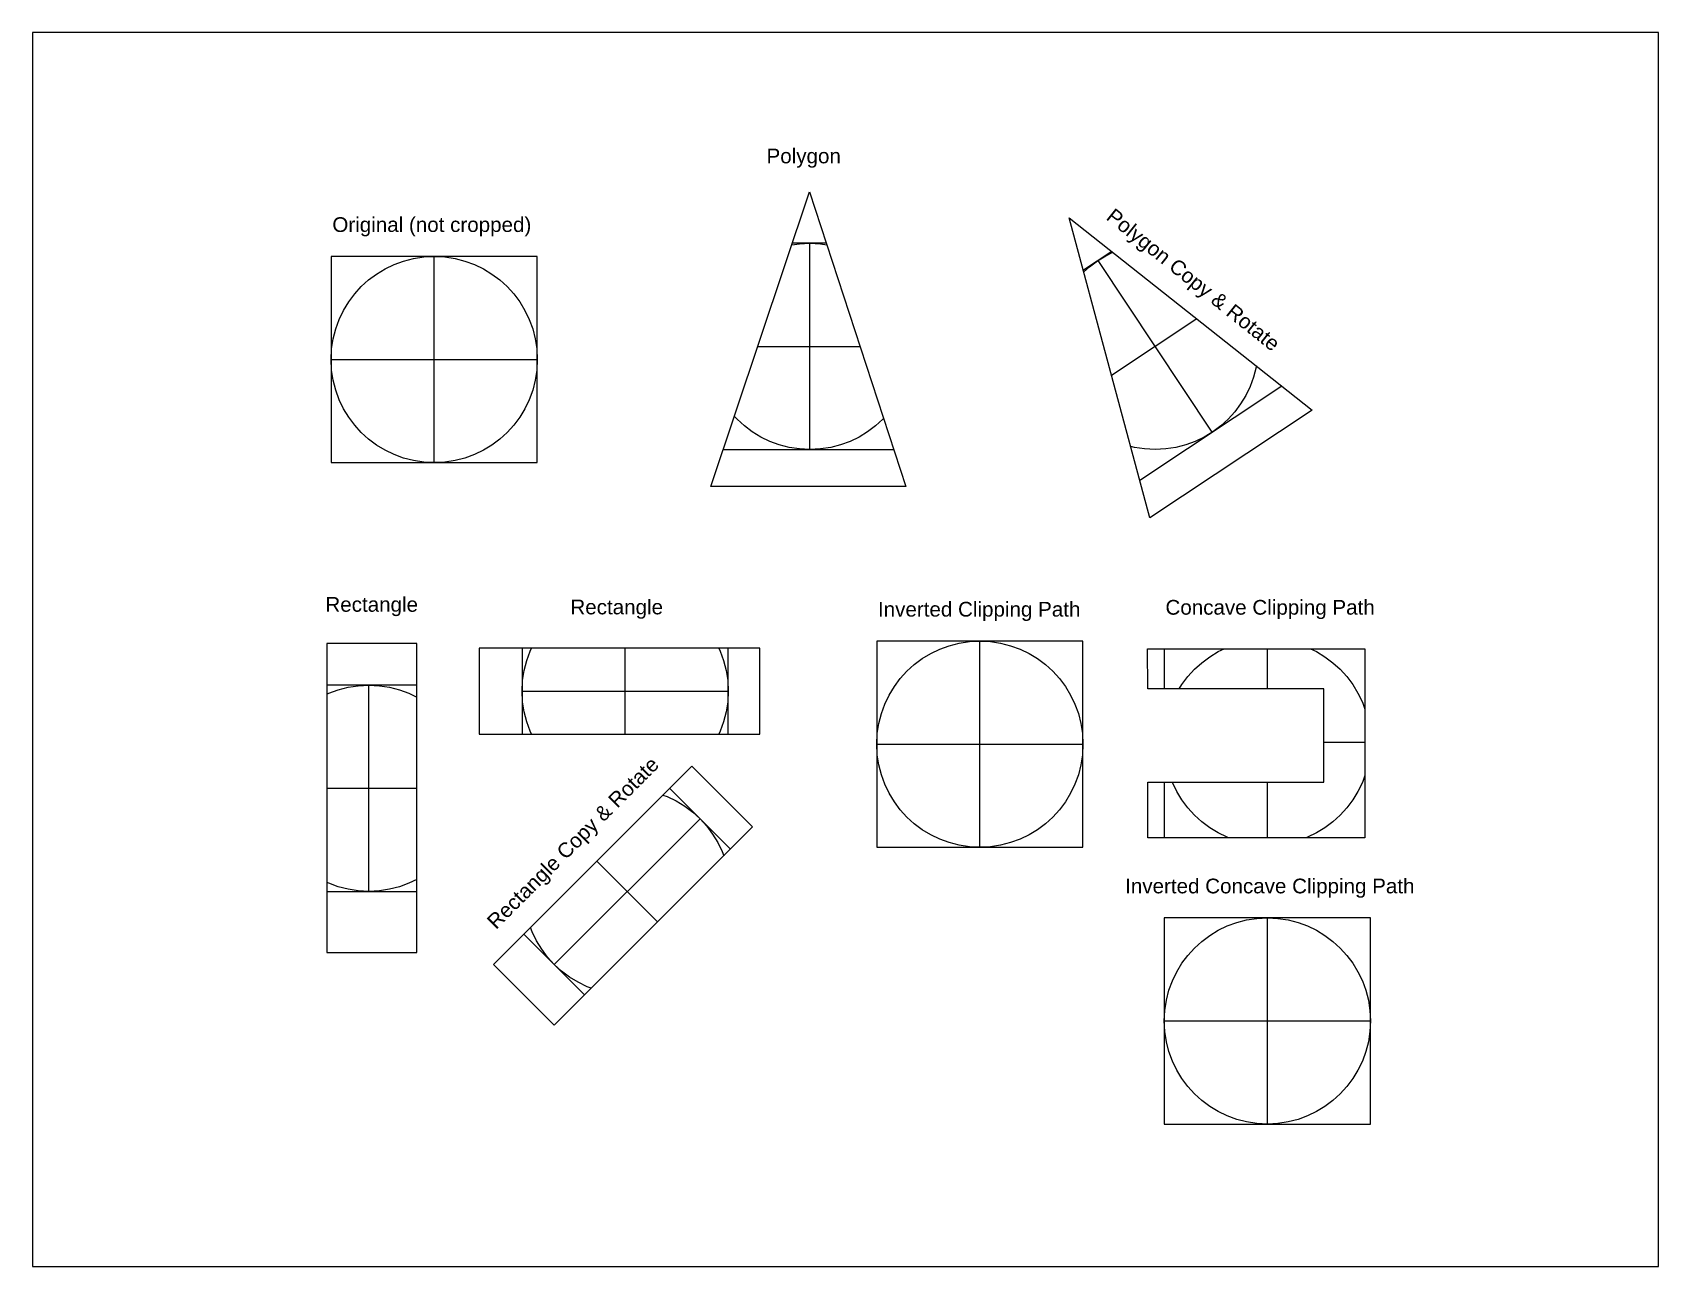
# Paper-space layout 'Layout2' of a CAD drawing. Header units: kilometres. Extents: x 26 to 231, y 20 to 176.
# The model-space entities are those that its viewports show. They can reach past a viewport. Long polylines and large blocks are cut down to what shows.
import ezdxf
from ezdxf.xclip import XClip

# ---------------------------------------------------------------- set-up
doc = ezdxf.new("R2010")
doc.units = ezdxf.units.KM
doc.header["$LTSCALE"] = 2.5
doc.header["$XCLIPFRAME"] = 2
doc.styles.get("Standard").update_dxf_attribs({"font": 'arial.ttf'})

# ---------------------------------------------------------------- blocks, each defined once
blk = doc.blocks.new('BaseBlock')
at = {"color": 3}
blk.add_line((3.5, 0), (3.5, 7), dxfattribs=at)
at = {"color": 1}
blk.add_line((0, 3.5), (7, 3.5), dxfattribs=at)
blk.add_lwpolyline([(0, 0), (7, 0), (7, 7), (0, 7)], close=True)
at = {"color": 5}
blk.add_circle((3.5, 3.5), 3.5, dxfattribs=at)

msp = doc.modelspace()

# ---------------------------------------------------------------- block references
ref = msp.add_blockref('BaseBlock', (19.976, 20))
XClip(ref).set_block_clipping_path([(0.1295307136, -1.2530740423), (3.4862586778, 8.7471780177), (6.7497441985, -1.2530740423)])
ref = msp.add_blockref('BaseBlock', (34.214, 18.648), dxfattribs=dict(rotation=33.582775659428))
XClip(ref).set_block_clipping_path([(0.1295307136, -1.2530740423), (3.4862586778, 8.7471780177), (6.7497441985, -1.2530740423)])
for p in [(7.22, 19.552), (25.744, 6.497), (35.503, -2.897)]:
    msp.add_blockref('BaseBlock', p)
ref = msp.add_blockref('BaseBlock', (5, 5))
XClip(ref).set_block_clipping_path([(2.0755005084, -2.0772491201), (5.1291905313, 8.412525768)])
ref = msp.add_blockref('BaseBlock', (13.701, 8.296))
XClip(ref).set_block_clipping_path([(-1.4558121508, 2.0456653223), (8.0682374301, 4.9594916801)])
ref = msp.add_blockref('BaseBlock', (35.503, 6.562))
XClip(ref).set_block_clipping_path([(-0.5645323156, 6.6750560416), (6.810931369, 6.6750560416), (6.810931369, 0.2590555467), (-0.5628332915, 0.2590555467), (-0.5628332915, 2.150069387), (5.4194306186, 2.150069387), (5.4194306186, 5.3136522898), (-0.5628332915, 5.3136522898)])
ref = msp.add_blockref('BaseBlock', (17.27, 0.041), dxfattribs=dict(rotation=45))
XClip(ref).set_block_clipping_path([(-1.4558121508, 2.0456653223), (8.0682374301, 4.9594916801)])

# ---------------------------------------------------------------- texts
at = {"char_height": 0.5, "attachment_point": 1}
for s, insert, width in [('Polygon', (22.001, 30.212), 6.42707), ('Original (not cropped)', (7.261, 27.882), 6.91659), ('Rectangle', (7.025, 14.991), 6.42707), ('Rectangle', (15.343, 14.903), 6.42707), ('Concave Clipping Path', (35.544, 14.892), 7.45422), ('Inverted Clipping Path', (25.785, 14.827), 6.91659), ('Inverted Concave Clipping Path', (34.176, 5.433), 10.22839)]:
    msp.add_mtext(s, dxfattribs=dict(at, insert=insert, width=width))
for s, insert, width, rotation in [('Polygon Copy & Rotate', (33.809, 28.221), 7.50679, 321.4188), ('Rectangle Copy & Rotate', (12.464, 4.04), 8.68334, 45)]:
    msp.add_mtext(s, dxfattribs=dict(at, insert=insert, width=width, rotation=rotation))

psp = doc.layouts.new('Layout2')

# ---------------------------------------------------------------- viewports
at = {"layer": '0'}
psp.add_viewport(center=(128.5, 97.5), size=(205.6, 156), view_center_point=(24.682, 13.21), view_height=41.88256, dxfattribs=at)

doc.saveas('drawing.dxf')
